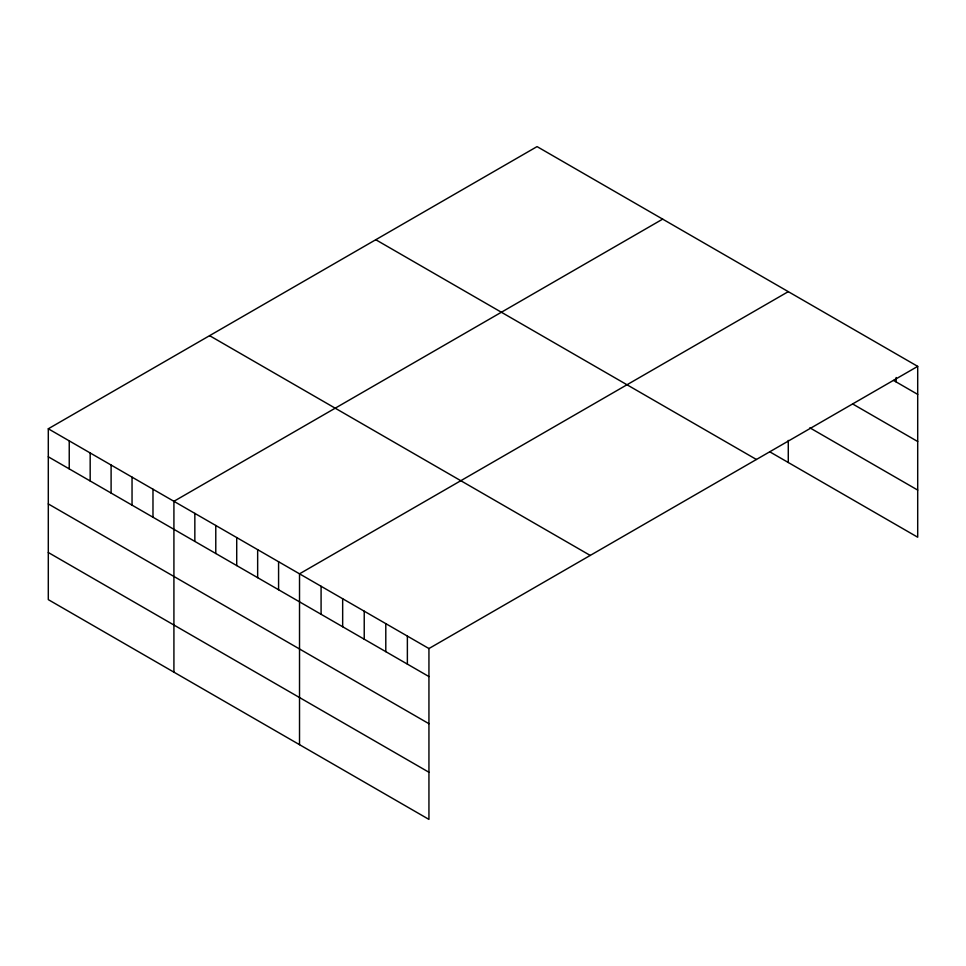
<?xml version="1.0" encoding="UTF-8"?>
<svg xmlns="http://www.w3.org/2000/svg" width="966" height="966" viewBox="0 0 966 966"><rect width="100%" height="100%" fill="white"/><g stroke="black" fill="none" stroke-linecap="round" stroke-linejoin="round"><path stroke-width="1.45" d="M917.7 366.368L428.94 648.548L428.94 819.397L48.3 599.632L48.3 428.783L537.06 146.603L917.7 366.368L917.7 537.217L769.805 451.834M662.676 219.125L173.916 501.306L173.916 672.155M788.28 291.647L299.52 573.828L299.52 744.677M893.598 380.459L917.7 394.382M852.99 404.15L917.7 441.51M809.858 427.817L917.7 490.076M375.774 239.725L756.414 459.478M209.586 335.661L590.226 555.426M48.3 428.783L428.94 648.548M48.3 456.797L428.94 676.562M48.3 503.938L428.94 723.703M48.3 552.504L428.94 772.257M896.134 377.501L896.134 381.92M788.28 440.399L788.28 462.497M407.374 636.099L407.374 664.113M385.796 623.638L385.796 651.652M364.23 611.188L364.23 639.202M342.664 598.739L342.664 626.753M321.086 586.277L321.086 614.291M278.582 561.741L278.582 589.755M257.656 549.654L257.656 577.668M236.718 537.567L236.718 565.581M215.78 525.48L215.78 553.494M194.842 513.393L194.842 541.407M152.978 489.219L152.978 517.233M132.04 477.132L132.04 505.146M111.102 465.044L111.102 493.058M90.176 452.957L90.176 480.971M69.238 440.87L69.238 468.884"/></g></svg>
